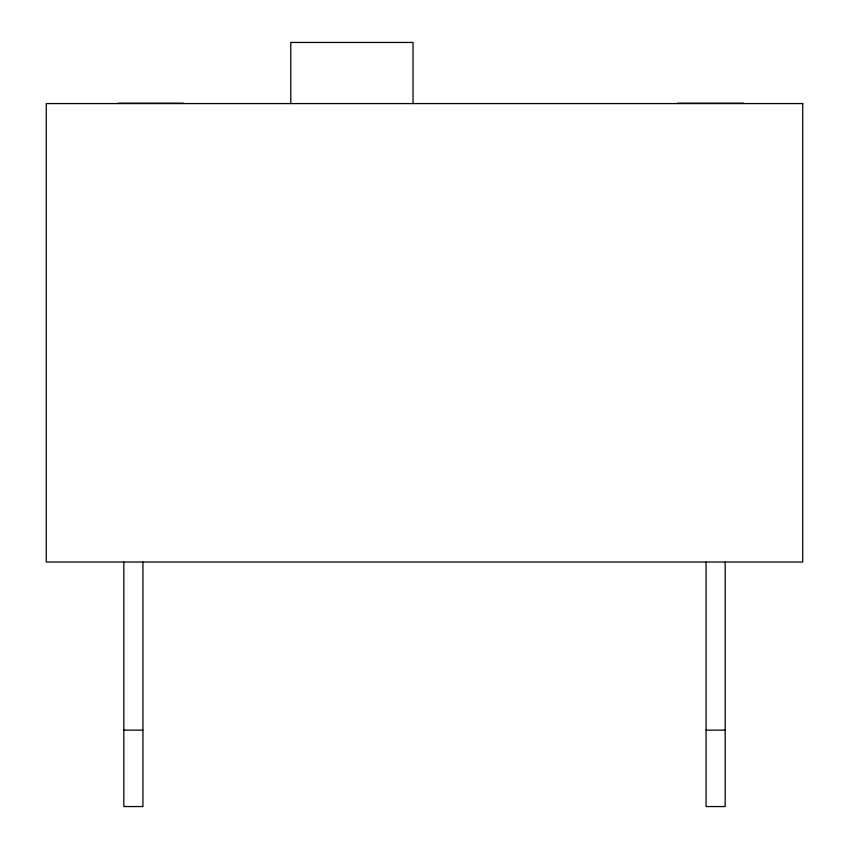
<?xml version="1.0" encoding="UTF-8"?>
<svg xmlns="http://www.w3.org/2000/svg" width="849" height="849" viewBox="0 0 849 849"><rect width="100%" height="100%" fill="white"/><g stroke="black" fill="none" stroke-linecap="round" stroke-linejoin="round"><path stroke-width="1.27" d="M118.011 103.196L183.331 103.196M677.417 103.196L743.671 103.196M123.827 730.14L142.929 730.14M706.071 730.14L725.173 730.14M725.173 562.038L725.173 806.55L706.071 806.55L706.071 562.038M413.038 103.578L413.038 42.45L290.783 42.45L290.783 103.578M142.929 562.038L142.929 806.55L123.827 806.55L123.827 562.038M802.73 103.578L46.271 103.578L46.271 562.038L802.73 562.038L802.73 103.578"/></g></svg>
